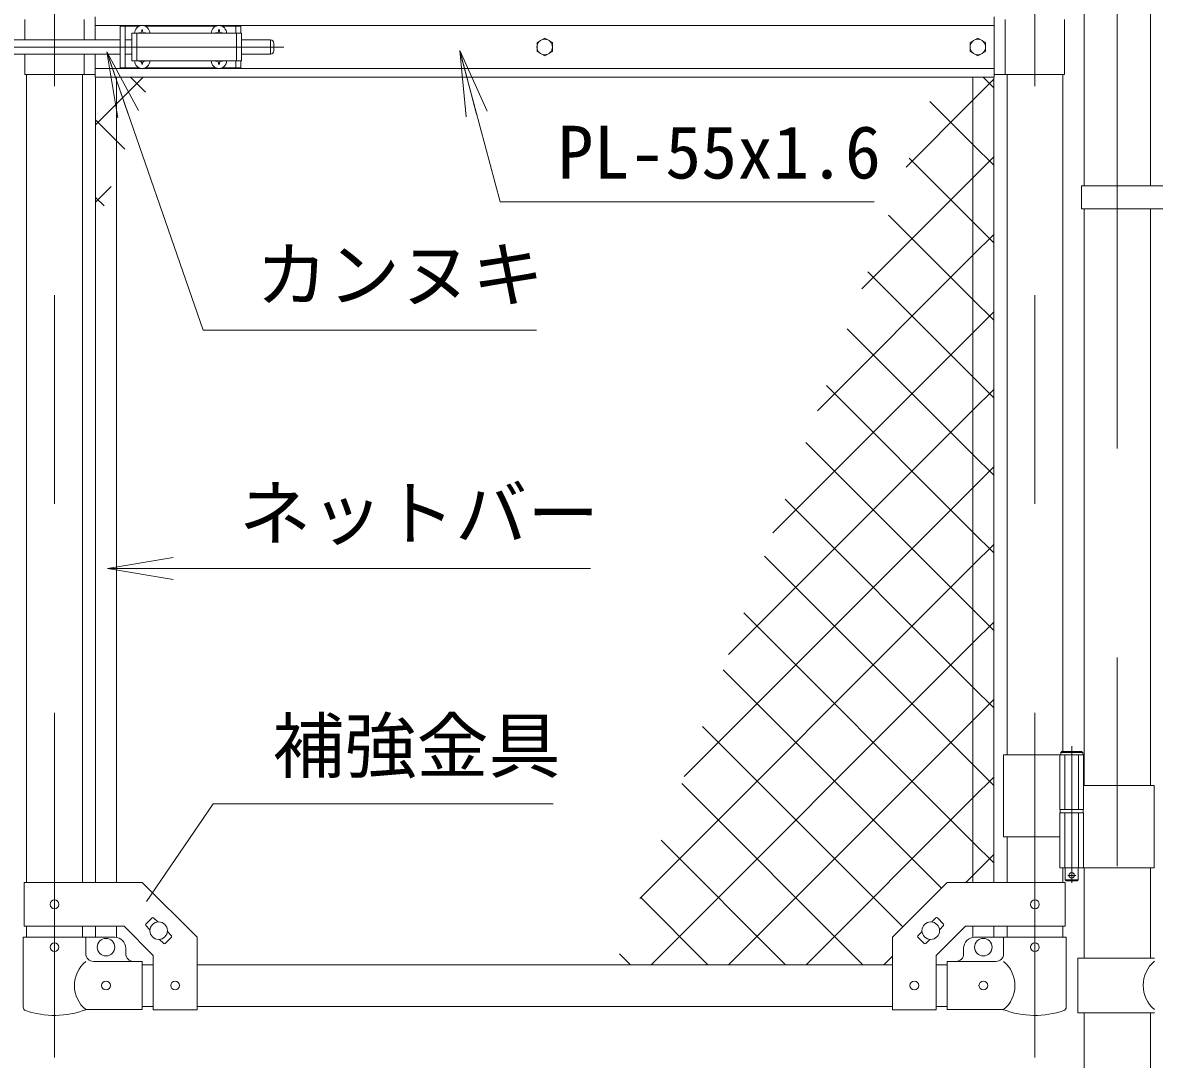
# Model space of a CAD drawing. Units: millimetres, scale not verified. Extents: x -6299 to 6301, y -4455 to 4455.
# Drawn here: x -3446 to -2414, y -1104 to -159 of the extents above; entities that cross this region are included whole.
import ezdxf
from ezdxf.enums import TextEntityAlignment as Align

# ---------------------------------------------------------------- set-up
doc = ezdxf.new("R2010")
doc.units = ezdxf.units.MM
doc.header["$LTSCALE"] = 30
doc.linetypes.add('DASHED', pattern=[7.5, 6, -1.5])
doc.linetypes.add('USER1', pattern=[50.8, 31.75, -6.35, 6.35, -6.35])
for name, color, linetype, lineweight in [('0-0_D-STR-TXT', 7, 'Continuous', 9), ('0-3_D-BMK', 2, 'USER1', 13), ('0-4_D-STR1', 1, 'Continuous', 18), ('0-5_D-STR3', 3, 'Continuous', 13), ('0-A_0', 7, 'Continuous', 9), ('0-B_D-STR2', 7, 'Continuous', 9)]:
    doc.layers.add(name, color=color, linetype=linetype, lineweight=lineweight)
doc.styles.add('ＭＳ ゴシック', font='')
doc.styles.get('ＭＳ ゴシック').set_extended_font_data('MS Gothic')

# ---------------------------------------------------------------- blocks, each defined once
blk = doc.blocks.new('_Open')
at = {"layer": '0-A_0'}
blk.add_line((-30, 5), (0, 0), dxfattribs=at)
blk.add_lwpolyline([(-30, -5), (0, 0), (-30, 0)], dxfattribs=at)

msp = doc.modelspace()

# ---------------------------------------------------------------- linework, layer by layer
at = {"layer": '0-0_D-STR-TXT'}
msp.add_line((-2928.34, -656.84), (-3366.93, -656.84), dxfattribs=at)
for points in [[(-2977.48, -439.33), (-3281.45, -439.33), (-3368.89, -187.58)], [(-2669.55, -322.31), (-3010.83, -322.31), (-3047.06, -186.27)], [(-2962.28, -871.57), (-3272.34, -871.57), (-3333.18, -960.37)]]:
    msp.add_lwpolyline(points, dxfattribs=at)
at = {"layer": '0-3_D-BMK'}
for p, q in [((-2447.83, 1929.08), (-2447.83, -1466.74)), ((-3417.18, 735.57), (-3417.18, -1102.82)), ((-2522.98, 735.57), (-2522.98, -1102.82)), ((-3547.88, -181.16), (-3207.88, -181.16)), ((-2489.42, -818.74), (-2489.42, -943.63)), ((-2493.05, -936.66), (-2485.8, -936.66))]:
    msp.add_line(p, q, dxfattribs=at)
at = {"layer": '0-4_D-STR1'}
for p, q in [((-2478.08, 408.34), (-2478.08, -307.66)), ((-2417.58, 408.34), (-2417.58, -307.66)), ((-3442.58, -206.16), (-3442.58, -943.11)), ((-3391.78, -206.16), (-3391.78, -943.11)), ((-2548.38, -206.16), (-2548.38, -826.66)), ((-2497.58, -206.16), (-2497.58, -823.66)), ((-2478.08, -328.66), (-2478.08, -854.66)), ((-2417.58, -328.66), (-2417.58, -854.66)), ((-2548.38, -901.66), (-2548.38, -943.11)), ((-2497.58, -929.66), (-2497.58, -943.11)), ((-2478.08, -929.66), (-2478.08, -1012.06)), ((-2417.58, -929.66), (-2417.58, -1012.06)), ((-3442.58, -983.11), (-3442.58, -993.16)), ((-3391.78, -983.11), (-3391.78, -993.16)), ((-2548.38, -983.11), (-2548.38, -993.16)), ((-2497.58, -983.11), (-2497.58, -993.16)), ((-3337.18, -1018.16), (-3327.18, -1018.16)), ((-3287.18, -1018.16), (-2652.98, -1018.16)), ((-2612.98, -1018.16), (-2602.98, -1018.16)), ((-3337.18, -1056.16), (-3327.18, -1056.16)), ((-3287.18, -1056.16), (-2652.98, -1056.16)), ((-2612.98, -1056.16), (-2602.98, -1056.16)), ((-2478.08, -1062.06), (-2478.08, -1456.16)), ((-2417.58, -1062.06), (-2417.58, -1456.16))]:
    msp.add_line(p, q, dxfattribs=at)
at = {"layer": '0-5_D-STR3'}
for p, q in [((-3380.08, -174.66), (-3380.08, -153.66)), ((-2560.08, -208.66), (-2560.08, -153.66)), ((-3444.18, -156.16), (-3444.18, -174.66)), ((-3390.18, -156.16), (-3390.18, -174.66)), ((-3380.08, -161.66), (-2560.08, -161.66)), ((-3357.18, -162.16), (-3357.18, -200.16)), ((-3357.18, -162.16), (-3339.78, -162.16)), ((-3352.68, -162.16), (-3352.68, -200.16)), ((-3334.59, -162.16), (-3269.78, -162.16)), ((-3264.59, -162.16), (-3247.18, -162.16)), ((-3251.68, -162.16), (-3251.68, -168.66)), ((-3247.18, -162.16), (-3247.18, -168.66)), ((-2549.98, -156.16), (-2549.98, -206.16)), ((-2495.98, -156.16), (-2495.98, -206.16)), ((-3480.53, -174.66), (-3357.18, -174.66)), ((-3352.68, -174.66), (-3346.68, -174.66)), ((-3346.68, -168.66), (-3346.68, -193.66)), ((-3346.68, -168.66), (-3246.68, -168.66)), ((-3339.04, -168.24), (-3340.33, -168.27)), ((-3340.33, -168.27), (-3340.33, -168.66)), ((-3337.58, -165.51), (-3337.6, -166.81)), ((-3337.58, -165.51), (-3336.79, -165.51)), ((-3336.79, -165.51), (-3336.77, -166.81)), ((-3269.04, -168.24), (-3270.33, -168.27)), ((-3270.33, -168.27), (-3270.33, -168.66)), ((-3267.58, -165.51), (-3267.6, -166.81)), ((-3267.58, -165.51), (-3266.79, -165.51)), ((-3266.79, -165.51), (-3266.77, -166.81)), ((-3265.33, -168.24), (-3264.03, -168.27)), ((-3264.03, -168.27), (-3264.03, -168.66)), ((-3246.68, -168.66), (-3246.68, -193.66)), ((-3246.68, -174.66), (-3220.18, -174.66)), ((-3220.18, -174.66), (-3220.18, -187.66)), ((-3217.18, -177.66), (-3217.18, -184.66)), ((-3480.53, -187.66), (-3357.18, -187.66)), ((-3444.18, -187.66), (-3444.18, -206.16)), ((-3390.18, -187.66), (-3390.18, -206.16)), ((-3380.08, -208.66), (-3380.08, -187.66)), ((-3352.68, -187.66), (-3346.68, -187.66)), ((-3346.68, -193.66), (-3246.68, -193.66)), ((-3340.33, -194.06), (-3340.33, -193.66)), ((-3339.04, -194.08), (-3340.33, -194.06)), ((-3337.58, -196.81), (-3337.6, -195.51)), ((-3336.79, -196.81), (-3336.77, -195.51)), ((-3335.33, -194.08), (-3334.03, -194.06)), ((-3334.03, -194.06), (-3334.03, -193.66)), ((-3270.33, -194.06), (-3270.33, -193.66)), ((-3269.04, -194.08), (-3270.33, -194.06)), ((-3267.58, -196.81), (-3267.6, -195.51)), ((-3266.79, -196.81), (-3266.77, -195.51)), ((-3265.33, -194.08), (-3264.03, -194.06)), ((-3264.03, -194.06), (-3264.03, -193.66)), ((-3251.68, -193.66), (-3251.68, -200.16)), ((-3247.18, -193.66), (-3247.18, -200.16)), ((-3246.68, -187.66), (-3220.18, -187.66)), ((-3444.18, -206.16), (-3380.08, -206.16)), ((-3380.08, -200.66), (-2560.08, -200.66)), ((-3357.18, -200.16), (-3339.78, -200.16)), ((-3337.58, -196.81), (-3336.79, -196.81)), ((-3334.59, -200.16), (-3269.78, -200.16)), ((-3267.58, -196.81), (-3266.79, -196.81)), ((-3264.59, -200.16), (-3247.18, -200.16)), ((-2495.98, -206.16), (-2560.08, -206.16)), ((-3380.08, -208.66), (-2560.08, -208.66)), ((-3379.68, -208.66), (-3379.68, -943.11)), ((-3360.68, -208.66), (-3360.68, -943.11)), ((-2579.48, -208.66), (-2579.48, -943.11)), ((-2560.48, -208.66), (-2560.48, -943.11)), ((-2480.63, -307.66), (-2480.63, -328.66)), ((-2480.63, -307.66), (-2365.83, -307.66)), ((-2480.63, -328.66), (-2365.83, -328.66)), ((-2479.42, -824.66), (-2499.42, -824.66)), ((-2498.42, -823.66), (-2480.42, -823.66)), ((-2479.42, -824.66), (-2480.42, -823.66)), ((-2479.42, -824.66), (-2479.42, -826.66)), ((-2551.53, -826.66), (-2551.53, -901.66)), ((-2551.53, -826.66), (-2478.62, -826.66)), ((-2500.22, -826.66), (-2500.22, -876.66)), ((-2478.62, -826.66), (-2478.62, -876.66)), ((-2478.62, -854.66), (-2414.28, -854.66)), ((-2414.28, -854.66), (-2414.28, -929.66)), ((-2500.22, -876.66), (-2478.62, -876.66)), ((-2499.92, -876.66), (-2499.92, -879.66)), ((-2478.92, -876.66), (-2478.92, -879.66)), ((-2500.22, -879.66), (-2478.62, -879.66)), ((-2500.22, -879.66), (-2500.22, -929.66)), ((-2499.92, -879.66), (-2478.92, -879.66)), ((-2478.62, -879.66), (-2478.62, -929.66)), ((-2551.53, -901.66), (-2500.34, -901.66)), ((-2500.22, -929.66), (-2414.28, -929.66)), ((-2495.42, -929.66), (-2495.42, -940.66)), ((-3444.88, -983.11), (-3444.88, -943.11)), ((-2494.42, -941.66), (-2495.42, -940.66)), ((-2495.28, -983.11), (-2495.28, -943.11)), ((-2494.42, -941.66), (-2484.42, -941.66)), ((-2484.42, -941.66), (-2483.42, -940.66)), ((-3333.85, -981.1), (-3328.19, -975.44)), ((-3326.78, -975.44), (-3323.06, -979.16)), ((-2613.39, -975.44), (-2617.1, -979.16)), ((-2606.32, -981.1), (-2611.97, -975.44)), ((-3444.88, -983.11), (-3353.75, -983.11)), ((-3379.68, -983.11), (-3379.68, -993.16)), ((-3360.68, -983.11), (-3360.68, -993.16)), ((-3353.75, -983.11), (-3327.18, -1009.68)), ((-3333.85, -982.52), (-3330.14, -986.23)), ((-3314.23, -987.99), (-3310.52, -991.71)), ((-2625.94, -987.99), (-2629.65, -991.71)), ((-2586.42, -983.11), (-2612.98, -1009.68)), ((-2606.32, -982.52), (-2610.03, -986.23)), ((-2495.28, -983.11), (-2586.42, -983.11)), ((-2579.48, -983.11), (-2579.48, -993.16)), ((-2560.48, -983.11), (-2560.48, -993.16)), ((-3445.73, -993.16), (-3388.63, -993.16)), ((-3445.73, -993.16), (-3445.73, -1056.85)), ((-3388.63, -993.16), (-3388.63, -1008.16)), ((-3388.63, -993.16), (-3362.18, -993.16)), ((-3321.3, -995.06), (-3317.59, -998.78)), ((-3316.17, -998.78), (-3310.52, -993.12)), ((-3287.18, -1059.36), (-3287.18, -993.11)), ((-2652.98, -1059.36), (-2652.98, -993.11)), ((-2623.99, -998.78), (-2629.65, -993.12)), ((-2618.86, -995.06), (-2622.58, -998.78)), ((-2551.53, -993.16), (-2577.98, -993.16)), ((-2494.43, -993.16), (-2551.53, -993.16)), ((-2551.53, -993.16), (-2551.53, -1008.16)), ((-2494.43, -993.16), (-2494.43, -1056.85)), ((-3352.18, -1008.16), (-3352.18, -1003.16)), ((-3327.18, -1059.36), (-3327.18, -1009.68)), ((-2612.98, -1059.36), (-2612.98, -1009.68)), ((-2587.98, -1008.16), (-2587.98, -1003.16)), ((-3337.18, -1015.16), (-3381.63, -1015.16)), ((-3337.18, -1059.16), (-3337.18, -1015.16)), ((-2602.98, -1015.16), (-2558.53, -1015.16)), ((-2602.98, -1059.16), (-2602.98, -1015.16)), ((-2483.93, -1012.06), (-2414.03, -1012.06)), ((-2483.93, -1012.06), (-2483.93, -1062.06)), ((-3337.18, -1059.16), (-3388.63, -1059.16)), ((-3327.18, -1059.36), (-3287.18, -1059.36)), ((-2612.98, -1059.36), (-2652.98, -1059.36)), ((-2602.98, -1059.16), (-2551.53, -1059.16)), ((-2483.93, -1062.06), (-2414.03, -1062.06))]:
    msp.add_line(p, q, dxfattribs=at)
at = {"layer": '0-5_D-STR3', "linetype": 'DASHED'}
for p, q in [((-3342.18, -168.66), (-3342.18, -193.66)), ((-3251.18, -168.66), (-3251.18, -193.66)), ((-2495.72, -826.66), (-2495.72, -876.66)), ((-2483.12, -826.66), (-2483.12, -876.66)), ((-2495.72, -879.66), (-2495.72, -929.66)), ((-2483.12, -879.66), (-2483.12, -929.66))]:
    msp.add_line(p, q, dxfattribs=at)
at = {"layer": '0-5_D-STR3'}
for points in [[(-3335.33, -168.24), (-3334.03, -168.27), (-3334.03, -168.66)], [(-2498.42, -823.66), (-2499.42, -824.66), (-2499.42, -826.66)], [(-2483.42, -929.66), (-2483.42, -940.66), (-2495.42, -940.66)], [(-3444.88, -943.11), (-3337.18, -943.11), (-3287.18, -993.11)], [(-2495.28, -943.11), (-2602.98, -943.11), (-2652.98, -993.11)]]:
    msp.add_lwpolyline(points, dxfattribs=at)
for points in [[(-2970.08, -173.06), (-2977.1, -177.11), (-2977.1, -185.21), (-2970.08, -189.26), (-2963.07, -185.21), (-2963.07, -177.11)], [(-2575.08, -173.06), (-2582.1, -177.11), (-2582.1, -185.21), (-2575.08, -189.26), (-2568.07, -185.21), (-2568.07, -177.11)]]:
    msp.add_lwpolyline(points, close=True, dxfattribs=at)
for centre, radius in [((-2970.08, -181.16), 7.03), ((-2575.08, -181.16), 7.03), ((-2489.42, -936.66), 2.5), ((-3417.18, -963.11), 4), ((-2522.98, -963.11), 4), ((-3322.18, -987.11), 8), ((-2617.98, -987.11), 8), ((-3417.18, -1002.16), 4), ((-3370.18, -1002.16), 8), ((-2569.98, -1002.16), 8), ((-2522.98, -1002.16), 4), ((-3370.18, -1037.16), 4), ((-3307.18, -1037.11), 4), ((-2632.98, -1037.11), 4), ((-2569.98, -1037.16), 4)]:
    msp.add_circle(centre, radius, dxfattribs=at)
for centre, radius, start, end in [((-3337.18, -168.66), 7, 0, 180), ((-3267.18, -168.66), 7, 0, 180), ((-3339.09, -166.76), 1.49, 270, 0), ((-3335.28, -166.76), 1.49, 180, 270), ((-3269.09, -166.76), 1.49, 270, 0), ((-3265.28, -166.76), 1.49, 180, 270), ((-3220.18, -177.66), 3, 0, 90), ((-3220.18, -184.66), 3, 270, 0), ((-3337.18, -193.66), 7, 180, 0), ((-3339.09, -195.57), 1.49, 0, 90), ((-3335.28, -195.57), 1.49, 90, 180), ((-3267.18, -193.66), 7, 180, 0), ((-3269.09, -195.57), 1.49, 0, 90), ((-3265.28, -195.57), 1.49, 90, 180), ((-3327.49, -976.15), 1, 45, 135), ((-2612.68, -976.15), 1, 45, 135), ((-3333.14, -981.81), 1, 135, 225), ((-2607.02, -981.81), 1, 315, 45), ((-3362.18, -1003.16), 10, 0, 90), ((-3316.88, -998.07), 1, 225, 315), ((-3311.22, -992.41), 1, 315, 45), ((-2628.94, -992.41), 1, 135, 225), ((-2623.29, -998.07), 1, 225, 315), ((-2577.98, -1003.16), 10, 90, 180), ((-3381.63, -1008.16), 7, 180, 270), ((-3345.18, -1008.16), 7, 180, 270), ((-2594.98, -1008.16), 7, 270, 0), ((-2558.53, -1008.16), 7, 270, 0), ((-3370.44, -1037.16), 28.55, 129.59418, 230.40582), ((-2569.73, -1037.16), 28.55, 309.59418, 50.40582), ((-2395.45, -1037.06), 28.8, 130.19176, 229.80824), ((-3442.43, -1056.85), 3.3, 180, 250.77949), ((-3417.18, -984.43), 80, 250.77949, 290.9084), ((-2522.98, -984.43), 80, 249.0916, 289.22051), ((-2497.73, -1056.85), 3.3, 289.22051, 0)]:
    msp.add_arc(centre, radius, start, end, dxfattribs=at)
at = {"layer": '0-B_D-STR2'}
for p, q in [((-3334.08, -222.47), (-3347.88, -208.66)), ((-2579.48, -229.62), (-2560.48, -210.62)), ((-2560.48, -218.24), (-2570.06, -208.66)), ((-2640.47, -290.6), (-2579.48, -229.62)), ((-2579.48, -269.95), (-2618.68, -230.75)), ((-2560.48, -288.95), (-2579.48, -269.95)), ((-2579.48, -340.66), (-2637.55, -282.59)), ((-2579.48, -300.33), (-2560.48, -281.33)), ((-3379.68, -322.71), (-3365.34, -308.37)), ((-2680.93, -401.78), (-2579.48, -300.33)), ((-3371.81, -326.15), (-3379.68, -318.28)), ((-2579.48, -411.37), (-2656.42, -334.44)), ((-2560.48, -359.66), (-2579.48, -340.66)), ((-2579.48, -371.04), (-2560.48, -352.04)), ((-2721.4, -512.95), (-2579.48, -371.04)), ((-2579.48, -482.08), (-2675.29, -386.28)), ((-2560.48, -430.37), (-2579.48, -411.37)), ((-2579.48, -441.75), (-2560.48, -422.75)), ((-2761.86, -624.13), (-2579.48, -441.75)), ((-2579.48, -552.79), (-2694.16, -438.12)), ((-2560.48, -501.08), (-2579.48, -482.08)), ((-2579.48, -623.5), (-2713.03, -489.96)), ((-2579.48, -512.46), (-2560.48, -493.46)), ((-2802.32, -735.3), (-2579.48, -512.46)), ((-2579.48, -694.22), (-2731.9, -541.8)), ((-2560.48, -571.79), (-2579.48, -552.79)), ((-2579.48, -583.17), (-2560.48, -564.17)), ((-2842.79, -846.48), (-2579.48, -583.17)), ((-2579.48, -764.93), (-2750.76, -593.64)), ((-2560.48, -642.5), (-2579.48, -623.5)), ((-2579.48, -653.88), (-2560.48, -634.88)), ((-2579.48, -835.64), (-2769.63, -645.49)), ((-2883.25, -957.65), (-2579.48, -653.88)), ((-2579.48, -906.35), (-2788.5, -697.33)), ((-2560.48, -713.22), (-2579.48, -694.22)), ((-2579.48, -724.59), (-2560.48, -705.59)), ((-2873.05, -1018.16), (-2579.48, -724.59)), ((-2608.21, -948.33), (-2807.37, -749.17)), ((-2560.48, -783.93), (-2579.48, -764.93)), ((-2579.48, -795.3), (-2560.48, -776.3)), ((-2643.56, -983.69), (-2826.24, -801.01)), ((-2802.34, -1018.16), (-2579.48, -795.3)), ((-2560.48, -854.64), (-2579.48, -835.64)), ((-2679.8, -1018.16), (-2845.11, -852.85)), ((-2579.48, -866.02), (-2560.48, -847.02)), ((-2731.63, -1018.16), (-2579.48, -866.02)), ((-2750.51, -1018.16), (-2863.98, -904.7)), ((-2560.48, -925.35), (-2579.48, -906.35)), ((-2821.22, -1018.16), (-2882.85, -956.54)), ((-2891.93, -1018.16), (-2901.72, -1008.38)), ((-2660.92, -1018.16), (-2652.98, -1010.23))]:
    msp.add_line(p, q, dxfattribs=at)
for points in [[(-3379.68, -252), (-3360.68, -233), (-3336.34, -208.66)], [(-3352.94, -274.31), (-3360.68, -266.57), (-3379.68, -247.57)], [(-2585.87, -943.11), (-2579.48, -936.73), (-2560.48, -917.73)]]:
    msp.add_lwpolyline(points, dxfattribs=at)

# ---------------------------------------------------------------- block references
at = {"layer": '0-0_D-STR-TXT', "xscale": 2, "yscale": 2}
for p, rotation in [((-3369.55, -185.69), 109.15293), ((-3047.57, -184.34), 104.91069), ((-3368.93, -656.84), 180)]:
    msp.add_blockref('_Open', p, dxfattribs=dict(at, rotation=rotation))

# ---------------------------------------------------------------- texts
at = {"layer": '0-0_D-STR-TXT', "style": 'ＭＳ ゴシック'}
for s, p in [('PL-55x1.6', (-2958.39, -315.56)), ('カンヌキ', (-3233.57, -427.26)), ('ネットバー', (-3248.89, -644.89)), ('補強金具', (-3218.37, -856.96))]:
    msp.add_text(s, height=48.17, dxfattribs=at).set_placement(p, align=Align.BOTTOM_LEFT)

doc.saveas('drawing.dxf')
